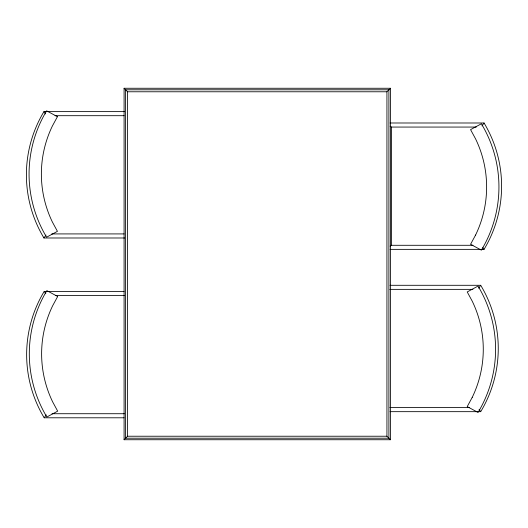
<?xml version="1.0" encoding="UTF-8"?>
<svg xmlns="http://www.w3.org/2000/svg" width="528" height="528" viewBox="0 0 528 528"><rect width="100%" height="100%" fill="white"/><g stroke="black" fill="none" stroke-linecap="round" stroke-linejoin="round"><path stroke-width="0.79" d="M124.661 237.989L43.949 237.989L45.995 235.079M124.08 417.793L44.194 417.793L46.24 414.889M482.005 125.895L484.051 122.991L390.106 122.991M478.658 288.202L480.704 285.292L390.02 285.292M390.436 439.738L386.925 436.227L386.925 91.773L390.436 88.262L124.087 88.262L124.087 439.738L390.436 439.738L390.436 88.262M124.087 439.738L127.598 436.227L127.598 91.773L124.087 88.262M390.119 246.101L391.545 245.289L472.963 245.289M127.598 91.773L386.925 91.773M43.949 237.989A122.509 122.509 0 0 1 43.949 111.619L124.661 111.619M55.037 115.691L124.12 115.691M390.119 126.245L391.545 127.063L476.249 127.063M51.751 233.917L124.12 233.917M390.106 249.361L480.539 249.361M481.576 249.361L484.051 249.361A122.509 122.509 0 0 0 484.051 122.991M389.849 289.364L472.91 289.364M44.194 417.793A122.509 122.509 0 0 1 44.194 291.423L124.08 291.423M55.282 295.495L124.364 295.495M389.849 407.596L469.616 407.596M390.02 411.668L480.704 411.668A122.509 122.509 0 0 0 480.704 285.292M51.995 413.721L124.364 413.721M127.598 436.227L386.925 436.227M482.823 247.619L484.051 249.361M479.068 409.339L480.704 411.668M43.949 111.619L45.586 113.942M44.194 291.423L45.83 293.746M391.545 127.063L391.545 245.289M57.433 116.688L52.424 125.921A110.2 110.2 0 0 0 52.424 222.103L57.433 231.337L46.616 237.197A122.509 122.509 0 0 1 46.616 110.827L57.433 116.688M57.677 296.492L52.668 305.732A110.2 110.2 0 0 0 52.668 401.907L57.677 411.147L46.86 417.008A122.509 122.509 0 0 1 46.86 290.631L57.677 296.492M475.576 235.052L470.567 244.292L481.384 250.153A122.509 122.509 0 0 0 481.384 123.776L470.567 129.637L475.576 138.877A110.2 110.2 0 0 1 475.576 235.052M472.23 397.36L467.227 406.593L478.038 412.454A122.509 122.509 0 0 0 478.038 286.084L467.227 291.944L472.23 301.178A110.2 110.2 0 0 1 472.23 397.36M388.898 89.793L125.618 89.793L125.618 438.207L388.898 438.207L388.898 89.793"/></g></svg>
